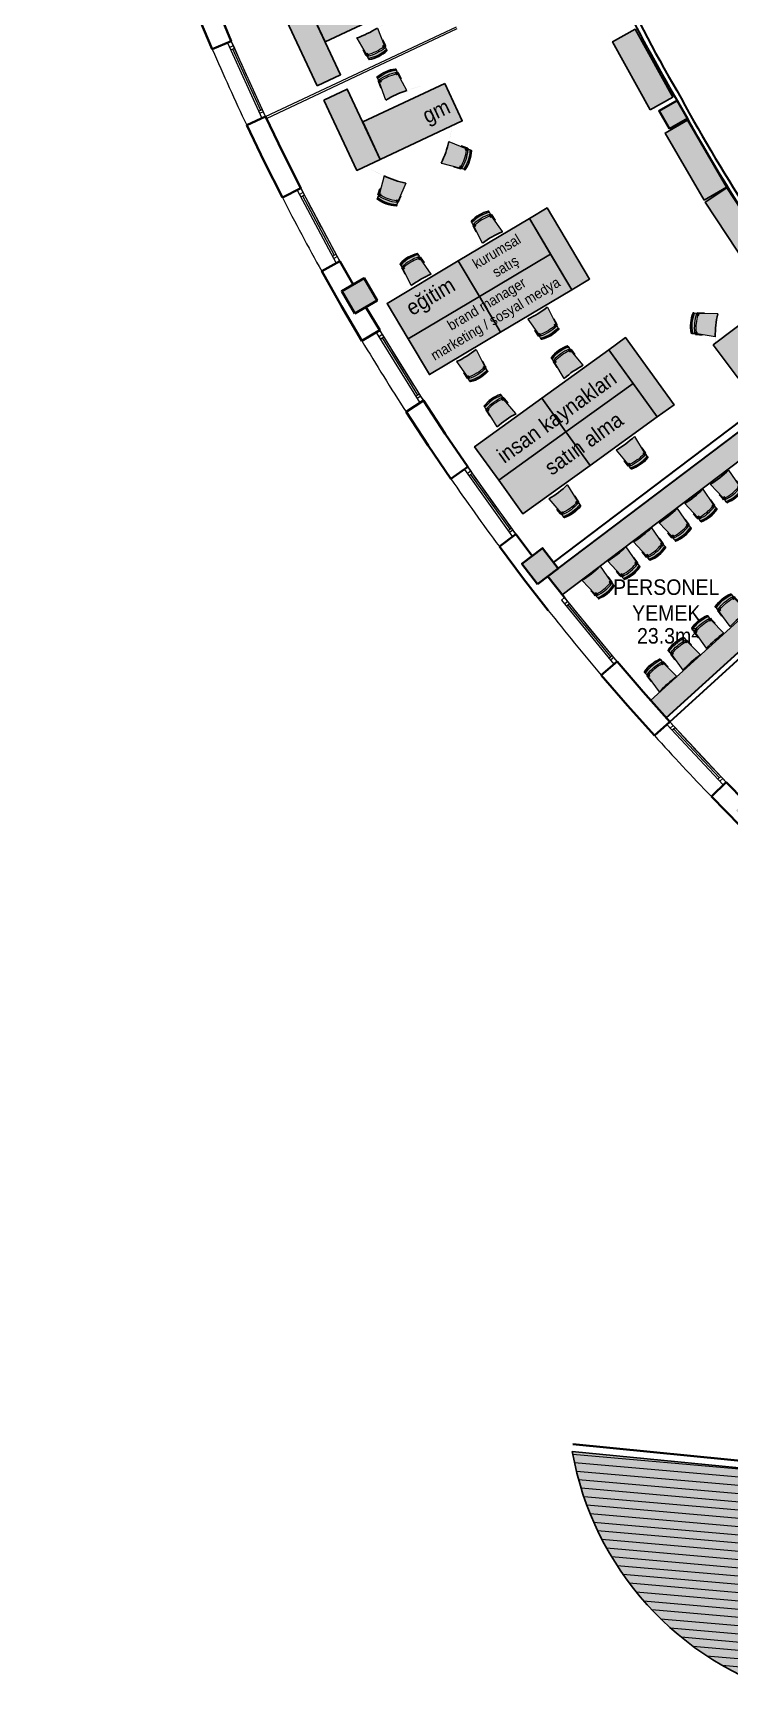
# Model space of a CAD drawing. Header units: millimetres. Extents: x -2729 to 15248, y -12439 to 5292.
# Drawn here: x 1001 to 2346, y -12268 to -9050 of the extents above; entities that cross this region are included whole.
import ezdxf

# ---------------------------------------------------------------- set-up
doc = ezdxf.new("R2010")
doc.units = ezdxf.units.MM
for name, color, linetype, lineweight in [('0_штамп_Ном_пера__80', 7, 'Continuous', 13), ('CAM', 155, 'Continuous', 15), ('DUVAR', 7, 'Continuous', 30), ('DUVAR 2_Ном_пера__60', 7, 'Continuous', 35), ('kolon_Ном_пера__60', 7, 'Continuous', 35), ('pencere_Ном_пера__80', 7, 'Continuous', 13)]:
    doc.layers.add(name, color=color, linetype=linetype, lineweight=lineweight)
doc.layers.add('MOBILYA', color=31, linetype='Continuous')
doc.layers.add('tefris', color=39, linetype='Continuous')
doc.styles.add('Мой Ариал', font='arial.ttf', dxfattribs={"width": 0.9})

# ---------------------------------------------------------------- blocks, each defined once
blk = doc.blocks.new('werthweh')
at = {"layer": 'tefris'}
h = blk.add_hatch(color=33, dxfattribs=at)
h.set_gradient(color1=(172, 159, 128), one_color=1, tint=1, name='CYLINDER')
edge = h.paths.add_edge_path()
edge.add_arc((3074.963479945199, 2907.706757010726), 1.000000000322502, 135.9198651219342, 209.0851883190068, ccw=False)
edge.add_line((3074.245112409204, 2908.40242078287), (3074.607665794523, 2908.775921569359))
edge.add_arc((3075.08507538859, 2908.313616648635), 0.6645643386708584, 135.9208749033025, 190.4980348977033)
edge.add_arc((3075.876435349044, 2908.437709668001), 1.465455549507305, 189.6311548908907, 216.7881603447243)
edge.add_arc((3131.601697050406, 2939.381490993477), 65.19265888915255, 209.2166267770967, 226.0513048660129)
edge.add_arc((3131.814921519279, 2939.175012697521), 65.19265889155162, 225.7904450153103, 242.6251231029097)
edge.add_arc((3102.678083287218, 2882.484034116503), 1.465455549671043, 235.0535896590864, 262.2105938187545)
edge.add_arc((3102.579487946735, 2881.689094732389), 0.6645643387304098, 261.3437119697361, 310.8879991276033)
edge.add_line((3103.014500121208, 2881.186690345095), (3102.692940090406, 2880.85462413371))
edge.add_arc((3101.974560293133, 2881.550275244649), 1.000000000639786, 242.75657152385412, 315.9208749672316, ccw=False)
edge.add_arc((3131.814921516385, 2939.1750127), 65.89265889140889, 225.7904451112644, 242.6251231022774, ccw=False)
edge.add_arc((3131.59940757435, 2939.383708032961), 65.89265888954323, 209.2166269307797, 226.0513049567278, ccw=False)
edge = h.paths.add_edge_path()
edge.add_ellipse((3209.650204902602, 2928.864554595355), major_axis=(-118.5714304107026, 67.18162519085979), ratio=0.4041072946590581, start_angle=46.37594376438021, end_angle=65.98905813693194)
edge.add_line((3136.602816991131, 2912.432165607031), (3110.312035887108, 2889.153905768165))
edge.add_line((3110.31203588689, 2889.153905768332), (3108.156896497069, 2891.240859101002))
edge.add_line((3108.156896498142, 2891.240859101214), (3106.556898943162, 2889.588585568839))
edge.add_arc((3149.815568538937, 2957.979411833838), 80.92352941115409, 214.155983761245, 237.6857661215534, ccw=False)
edge.add_line((3082.850365657447, 2912.54507222461), (3084.450363212749, 2914.197345757318))
edge.add_line((3084.450363212818, 2914.197345757544), (3082.295223822996, 2916.284299090214))
edge.add_line((3082.295223823836, 2916.284299090424), (3105.363241263338, 2944.022287008769))
edge.add_arc((3366.282977860762, 3152.490426610633), 333.9731638541579, 218.6239527454665, 219.3951087613593)
edge = h.paths.add_edge_path()
edge.add_arc((3105.662768793749, 2885.358986867364), 0.9999999998522109, -44.08063425837139, 58.30244060203199, ccw=False)
edge.add_line((3106.381130266091, 2884.663316834405), (3103.328303523682, 2881.510746501771))
edge.add_arc((3102.609923727191, 2882.206397612209), 0.9999999997303294, 315.9208749567206, 422.2309168647017)
edge.add_arc((3133.925108341763, 2941.354144676994), 65.92605708649384, 225.7905111407088, 242.0995007133053, ccw=False)
edge.add_arc((3133.709594398466, 2941.562840010133), 65.92605708363632, 209.7422491713375, 226.0512388350273, ccw=False)
edge.add_arc((3075.598843379081, 2908.362879378996), 1.000000000070661, 29.61083271740932, 135.9190590619381)
edge.add_line((3074.880485630215, 2909.058553257179), (3077.933308648033, 2912.211119745079))
edge.add_arc((3078.651688444467, 2911.515468634189), 1.000000000003936, 33.53932524433611, 135.9208749358668, ccw=False)
edge.add_arc((3150.658198421584, 2959.06519790407), 85.28971260177101, 213.4377279427269, 226.0216417953086)
edge.add_arc((3150.873712361185, 2958.856502569679), 85.28971260111754, 225.8201081957324, 238.404021754937)
edge = h.paths.add_edge_path()
edge.add_arc((3131.601697050415, 2939.381490993484), 65.19265888916432, 209.2166267770984, 226.0513048660115, ccw=False)
edge.add_arc((3075.876435348687, 2908.437709667294), 1.46545554879815, 188.1927807105479, 216.7881603309657, ccw=False)
edge.add_arc((3075.085075388967, 2908.313616648809), 0.6645643388196559, 135.9208749366627, 187.3259007134366, ccw=False)
edge.add_line((3074.607665794523, 2908.775921569359), (3074.880463582784, 2909.058530489602))
edge.add_line((3074.880463582784, 2909.058530489602), (3074.880485624161, 2909.058553251125))
edge.add_arc((3075.598843377799, 2908.362879378564), 0.9999999995867733, 29.869738392917327, 135.9190594835396, ccw=False)
edge.add_arc((3133.709594394, 2941.562840014743), 65.92605708385638, 209.7383219667484, 226.0512388406021)
edge.add_arc((3133.925108339655, 2941.35414467888), 65.92605708637612, 225.7905111431648, 242.1034279162774)
edge.add_arc((3102.609923727279, 2882.206397612728), 1.000000000027572, -44.07912506819417, 61.97201178499017, ccw=False)
edge.add_line((3103.328303523682, 2881.510746501771), (3103.014500119811, 2881.186690344628))
edge.add_arc((3102.579487945973, 2881.689094732401), 0.6645643386766952, 264.51585215946847, 310.8879990593118, ccw=False)
edge.add_arc((3102.678083287645, 2882.484034116829), 1.465455550183933, 235.0535896527054, 263.6489706465581, ccw=False)
edge.add_arc((3131.814921519271, 2939.175012697509), 65.19265889153615, 225.7904450153082, 242.6251231029117, ccw=False)
h.paths.add_polyline_path([(3117.495961682261, 2895.514663580959), (3118.486941973532, 2894.555036732847), (3110.568087234714, 2887.09620402885), (3109.407627563312, 2888.219948131278), (3110.31203588689, 2889.153905768332)], flags=17)
h.paths.add_polyline_path([(3087.430830770724, 2924.628569369356), (3088.421811061766, 2923.668942521012), (3082.295223823836, 2916.284299090424), (3081.390815499792, 2915.350341452903), (3080.230355828156, 2916.474085554864)], flags=17)
h.paths.add_polyline_path([(3079.999513277638, 2913.913581859706), (3078.839053606237, 2915.037325961202), (3080.230355828156, 2916.474085554864), (3081.390815499792, 2915.350341452903)], flags=17)
h.paths.add_polyline_path([(3109.407627563312, 2888.219948131278), (3110.568087234714, 2887.09620402885), (3109.176785012329, 2885.659444435884), (3108.016325340461, 2886.783188537382)], flags=17)
edge = h.paths.add_edge_path()
edge.add_line((3106.489606700458, 2889.375344498934), (3108.572908110538, 2887.357956277358))
edge.add_line((3108.572908110538, 2887.357956277358), (3106.662428913026, 2885.385056880456))
edge.add_arc((3105.662768793596, 2885.358986867037), 0.9999999999895637, 1.493870990475127, 58.5032485309781)
edge.add_arc((3150.873712375544, 2958.85650254446), 85.2897125873838, 237.04131516381898, 238.401667317626, ccw=False)
edge.add_line((3104.473196922889, 2887.293053501206), (3106.489606700459, 2889.375344498934))
h = blk.add_hatch(color=33, dxfattribs=at)
h.set_gradient(color1=(172, 159, 128), one_color=1, tint=1, name='CYLINDER')
h.paths.add_polyline_path([(3084.378525233914, 2914.266910869083), (3082.639397456166, 2912.470961377177), (3080.556096047251, 2914.48834960015), (3082.295223823836, 2916.284299090424)])
h.paths.add_polyline_path([(3080.556096047251, 2914.48834960015), (3082.639397456166, 2912.470961377177), (3080.622987678595, 2910.38867038038, -0.0059357249099136), (3079.487126840599, 2912.065052738332, 0.254011277546088), (3078.645616849041, 2912.515450201617)])
h.paths.add_polyline_path([(3110.31203588689, 2889.153905768332), (3108.572908110538, 2887.357956277358), (3106.489606700458, 2889.375344498934), (3108.228734477278, 2891.171293990607)])
at = {"layer": 'tefris', "color": 250, "lineweight": 9}
for p, q in [((3105.201957106093, 2943.89478611815), (3082.295223826507, 2916.284299090612)), ((3074.880463584571, 2909.058530490202), (3074.245100150561, 2908.402408122237)), ((3074.880463584571, 2909.058530490202), (3077.933308649825, 2912.211119746213)), ((3074.880463584571, 2909.058530490202), (3077.933308649825, 2912.211119746213)), ((3082.295223826507, 2916.284299090612), (3078.645616851137, 2912.515450202613)), ((3078.839053608769, 2915.037325962233), (3080.230355829217, 2916.474085556069)), ((3078.839053608769, 2915.037325962233), (3079.999513279859, 2913.913581860421)), ((3080.230355829217, 2916.474085556069), (3087.430830772392, 2924.628569371013)), ((3080.230355829217, 2916.474085556069), (3081.390815502146, 2915.35034145281)), ((3082.639397458903, 2912.470961378327), (3080.55609604831, 2914.488349600613)), ((3080.669465022848, 2910.436666256242), (3084.378525236094, 2914.266910869295)), ((3084.450363214976, 2914.197345758908), (3082.295223826507, 2916.284299090612)), ((3082.850365660987, 2912.545072225707), (3084.450363214976, 2914.197345758908)), ((3087.430830772392, 2924.628569371013), (3088.421811064296, 2923.668942521589)), ((3136.838648446657, 2912.640974385538), (3110.312035889456, 2889.153905768988)), ((3103.328303525745, 2881.510746501984), (3102.692940092204, 2880.854624133162)), ((3103.328303525745, 2881.510746501984), (3106.38114859104, 2884.663335758036)), ((3103.328303525745, 2881.510746501984), (3106.38114859104, 2884.663335758036)), ((3104.519674267669, 2887.341049376324), (3108.22873447999, 2891.17129399043)), ((3108.572908112855, 2887.35795627729), (3106.489606702423, 2889.375344499744)), ((3106.556898945484, 2889.588585569274), (3108.156896500693, 2891.240859101056)), ((3110.312035889456, 2889.153905768988), (3106.662428915254, 2885.385056880188)), ((3109.176785013898, 2885.659444436984), (3108.016325344056, 2886.783188538079)), ((3110.312035889456, 2889.153905768988), (3108.156896500693, 2891.240859101056)), ((3109.176785013898, 2885.659444436984), (3110.568087237272, 2887.096204028488)), ((3110.568087237272, 2887.096204028488), (3109.407627565014, 2888.219948131102)), ((3110.568087237272, 2887.096204028488), (3118.486941976303, 2894.555036732775)), ((3118.486941976303, 2894.555036732775), (3117.49596168452, 2895.514663582326))]:
    blk.add_line(p, q, dxfattribs=at)
for centre, radius, start, end in [((3107.510810516947, 2941.979271581456), 3, 136.3315956124872, 140.3195802875353), ((3074.963479946792, 2907.706757011299), 1, 135.9208749458433, 209.0851779133031), ((3131.599407578018, 2939.383708033319), 65.89265889045396, 209.2166267595225, 226.0513048900678), ((3075.085075391878, 2908.313616648886), 0.6645643387296895, 140.9537506679857, 187.3258982091408), ((3075.876435350207, 2908.437709669726), 1.465455548318734, 188.1927796162741, 216.7881602468465), ((3131.601697054548, 2939.381490993586), 65.19265889045396, 209.2166267595225, 226.0513048900678), ((3075.598843380883, 2908.362879379349), 1, 29.61083361709276, 135.9208749458433), ((3133.709594400749, 2941.56284001241), 65.92605708526092, 209.7422491520582, 226.0512388026402), ((3078.651688446715, 2911.515468635287), 1, 33.33849894069846, 135.9208749458433), ((3150.658198423319, 2959.065197904264), 85.28971260092196, 213.4400825717848, 226.0216417446789), ((3149.815568541346, 2957.979411834905), 80.92352941175771, 214.1559837553538, 237.6857661175508), ((3150.873712364109, 2958.856502569352), 85.28971260092196, 225.8201081412654, 238.4016673079449), ((3131.814921517761, 2939.175012699334), 65.89265889045396, 225.7904450189759, 242.6251231087378), ((3131.814921517761, 2939.175012699334), 65.19265889045396, 225.7904450189759, 242.6251231087378), ((3133.925108340076, 2941.354144678664), 65.92605708526092, 225.7905110805637, 242.0995007247601), ((3101.974560295382, 2881.550275244829), 1, 242.7565719802266, 315.9208749458434), ((3102.678083292972, 2882.484034114922), 1.465455548318734, 235.0535896366317, 263.6489702812406), ((3102.579487948534, 2881.689094732097), 0.6645643387296895, 264.5158516753202, 310.8879992007007), ((3102.609923729392, 2882.206397612795), 1, 315.9208749458434, 62.23091626661753), ((3105.662768795224, 2885.358986868734), 1, 315.9208749458434, 58.50325093625437)]:
    blk.add_arc(centre, radius, start, end, dxfattribs=at)
at = {"layer": 'tefris'}
blk.add_arc((3253.509485701989, 3061.137188825556), 188.8470544351489, 218.3166343154709, 231.8439089461342, dxfattribs=at)
blk = doc.blocks.new('ryyryr')
h = blk.add_hatch(color=256)
h.dxf.hatch_style = 1
h.set_gradient(color1=(127, 95, 63), color2=(226, 212, 197), one_color=1, tint=0.8299999833106995, name='SPHERICAL')
h.paths.add_polyline_path([(1080.193665658878, 4809.553351685255), (1087.210444760196, 4760.04815184682), (1235.726044275499, 4781.098489150775), (1228.709265174181, 4830.603688989209)])
h = blk.add_hatch(color=256)
h.dxf.hatch_style = 1
h.set_gradient(color1=(127, 95, 63), color2=(226, 212, 197), one_color=1, tint=0.8299999833106995, name='SPHERICAL')
h.paths.add_polyline_path([(1181.086789182903, 4596.530507329219), (1260.295108924398, 4607.757353891328), (1235.726044275499, 4781.098489150775), (1156.517724534004, 4769.871642588667)])
at = {"layer": 'MOBILYA', "color": 7}
for points in [[(1080.193665658878, 4809.553351685255), (1087.210444760196, 4760.04815184682), (1235.726044275499, 4781.098489150775), (1228.709265174181, 4830.603688989209)], [(1181.086789182903, 4596.530507329219), (1260.295108924398, 4607.757353891328), (1235.726044275499, 4781.098489150775), (1156.517724534004, 4769.871642588667)]]:
    blk.add_lwpolyline(points, close=True, dxfattribs=at)
at = {"color": 183, "rotation": 323.4731526087931}
blk.add_blockref('werthweh', (-3101.893238153521, 4192.010121638296), dxfattribs=at)
blk = doc.blocks.new('heeegg')
h = blk.add_hatch(color=256)
h.dxf.hatch_style = 1
h.set_gradient(color1=(127, 95, 63), color2=(226, 212, 197), one_color=1, tint=0.8299999833106995, name='SPHERICAL')
h.paths.add_polyline_path([(1215.162712062876, 4663.605136683513), (1375.162712062876, 4663.605136683513), (1375.162712062876, 4743.605136683513), (1215.162712062876, 4743.605136683513)])
h = blk.add_hatch(color=256)
h.dxf.hatch_style = 1
h.set_gradient(color1=(127, 95, 63), color2=(226, 212, 197), one_color=1, tint=0.8299999833106995, name='SPHERICAL')
h.paths.add_polyline_path([(1375.162712062876, 4663.605136683513), (1535.162712062876, 4663.605136683513), (1535.162712062876, 4743.605136683513), (1375.162712062876, 4743.605136683513)])
h = blk.add_hatch(color=256)
h.dxf.hatch_style = 1
h.set_gradient(color1=(127, 95, 63), color2=(226, 212, 197), one_color=1, tint=0.8299999833106995, name='SPHERICAL')
h.paths.add_polyline_path([(1215.162712062876, 4583.605136683513), (1375.162712062876, 4583.605136683513), (1375.162712062876, 4663.605136683513), (1215.162712062876, 4663.605136683513)])
h = blk.add_hatch(color=256)
h.dxf.hatch_style = 1
h.set_gradient(color1=(127, 95, 63), color2=(226, 212, 197), one_color=1, tint=0.8299999833106995, name='SPHERICAL')
h.paths.add_polyline_path([(1375.162712062876, 4583.605136683513), (1535.162712062876, 4583.605136683513), (1535.162712062876, 4663.605136683513), (1375.162712062876, 4663.605136683513)])
at = {"layer": 'MOBILYA', "color": 7}
for points in [[(1215.162712062876, 4663.605136683513), (1375.162712062876, 4663.605136683513), (1375.162712062876, 4743.605136683513), (1215.162712062876, 4743.605136683513)], [(1375.162712062876, 4663.605136683513), (1535.162712062876, 4663.605136683513), (1535.162712062876, 4743.605136683513), (1375.162712062876, 4743.605136683513)], [(1215.162712062876, 4583.605136683513), (1375.162712062876, 4583.605136683513), (1375.162712062876, 4663.605136683513), (1215.162712062876, 4663.605136683513)], [(1375.162712062876, 4583.605136683513), (1535.162712062876, 4583.605136683513), (1535.162712062876, 4663.605136683513), (1375.162712062876, 4663.605136683513)]]:
    blk.add_lwpolyline(points, close=True, dxfattribs=at)
at = {"color": 183, "xscale": -1, "rotation": 136.0758518703149}
for p in [(1078.602694038082, 9023.026295471715), (1238.602694038082, 9023.026295471715)]:
    blk.add_blockref('werthweh', p, dxfattribs=at)
at = {"color": 183, "rotation": 43.92414812968514}
for p in [(1078.602694038082, 304.1839778953108), (1238.602694038082, 304.1839778953108)]:
    blk.add_blockref('werthweh', p, dxfattribs=at)
blk = doc.blocks.new('eryheryhea')
h = blk.add_hatch(color=256)
h.dxf.hatch_style = 1
h.set_gradient(color1=(127, 95, 63), color2=(226, 212, 197), one_color=1, tint=0.8299999833106995, name='SPHERICAL')
h.paths.add_polyline_path([(1531.552089196725, 2749.329281108938), (1394.11420324091, 2667.409640582405), (1435.074023504176, 2598.690697604497), (1572.511909459991, 2680.61033813103)])
at = {"layer": 'MOBILYA', "color": 7}
blk.add_lwpolyline([(1531.552089196725, 2749.329281108938), (1394.11420324091, 2667.409640582405), (1435.074023504176, 2598.690697604497), (1572.511909459991, 2680.61033813103)], close=True, dxfattribs=at)
at = {"color": 183, "rotation": 254.7211390687527}
blk.add_blockref('werthweh', (-542.1986783417371, 6495.213935892201), dxfattribs=at)

msp = doc.modelspace()

# ---------------------------------------------------------------- hatches: boundary and pattern name
h = msp.add_hatch(color=7)
h.paths.add_polyline_path([(1007.350191767643, -7811.444956453735), (1056.922364646084, -7804.918656177288), (1050.396064371478, -7755.34648329699), (1000.823891493051, -7761.872783573431)])
h.paths.add_polyline_path([(1556.948689931315, -7734.045812904573), (1596.606428234106, -7728.824772609404), (1591.385387927116, -7689.167034313923), (1551.72764963892, -7694.388074609094)])
h.paths.add_polyline_path([(1133.686679382251, -8429.819124634872), (1181.98290232634, -8416.878190795738), (1169.041968490822, -8368.581967850761), (1120.745745532196, -8381.522901689888)])
h.paths.add_polyline_path([(1339.656366351697, -9026.41279542078), (1385.850277603702, -9007.27865098531), (1366.716133174657, -8961.084739740587), (1320.522221922594, -8980.21888417597)])
h.paths.add_polyline_path([(1621.735054260232, -9591.018085694639), (1665.036263181881, -9566.018121178056), (1640.036298663497, -9522.716912261834), (1596.735089741818, -9547.716876778399)])
h.paths.add_polyline_path([(1975.09629855293, -10113.97444240205), (2014.763909457597, -10083.5364141291), (1984.325881182853, -10043.86880323258), (1944.65827027817, -10074.30683150462)])
h.paths.add_polyline_path([(2393.693990333744, -10586.33393728817), (2429.049279398674, -10550.97864836239), (2393.693990464697, -10515.62335930383), (2358.33870141432, -10550.97864823052)])
h.paths.add_polyline_path([(2870.365807036021, -11000.01436843431), (2900.803835456285, -10960.34675765056), (2861.13622466799, -10929.90872923028), (2830.698196247741, -10969.57634001403)])
h.paths.add_polyline_path([(3396.955761770452, -11347.93754895867), (3434.455708788167, -11282.98573572444), (3391.154499968364, -11257.98577104689), (3353.654552950636, -11322.93758428114)])
h = msp.add_hatch(color=7)
h.paths.add_polyline_path([(3595.76504277506, -9377.179387580996), (3624.049313961139, -9348.895116394964), (3595.76504277506, -9320.61084520885), (3567.480771589007, -9348.895116394964)])
h.paths.add_polyline_path([(3100.799787086489, -9872.157095437105), (3129.084018280203, -9843.872864243318), (3100.799787086489, -9815.588633049605), (3072.515555892747, -9843.872864243318)])
h.paths.add_polyline_path([(2769.37149093572, -9498.203309583634), (2801.105579615814, -9473.852886906961), (2776.755156929077, -9442.11879823412), (2745.021068263533, -9466.4692209118)])
h.paths.add_polyline_path([(2531.365822335265, -9680.831482385443), (2563.09991101536, -9656.481059708676), (2538.749488328609, -9624.74697103585), (2507.015399663079, -9649.097393713526)])
h.paths.add_polyline_path([(2489.589373533901, -9084.188676718048), (2524.230340621751, -9064.188705040026), (2504.230368954649, -9029.547737944906), (2469.589401852219, -9049.547709622026)])
h.paths.add_polyline_path([(2229.782116453218, -9234.18846653513), (2264.423083555648, -9214.18849485711), (2244.423111873966, -9179.547527761983), (2209.782144786131, -9199.547499439102)])
h.paths.add_polyline_path([(1989.077113091709, -8752.001970833348), (2026.032242064244, -8736.69465521554), (2010.724926448219, -8699.739526248448), (1973.769797475684, -8715.046841865338)])
h.paths.add_polyline_path([(2266.240584474751, -8637.197101991549), (2303.195713447229, -8621.889786373751), (2287.888397831233, -8584.934657406659), (2250.933268858698, -8600.241973024558)])
h = msp.add_hatch(color=256)
h.dxf.hatch_style = 1
h.set_gradient(color1=(127, 95, 63), color2=(226, 212, 197), one_color=1, tint=0.8299999833106995, name='SPHERICAL')
h.paths.add_polyline_path([(2192.890163010065, -9197.321835287745), (2236.597251096357, -9173.038292485733), (2163.74662269032, -9041.917028226859), (2120.039534604029, -9066.20057102887)])
h = msp.add_hatch(color=256)
h.dxf.hatch_style = 1
h.set_gradient(color1=(127, 95, 63), color2=(226, 212, 197), one_color=1, tint=0.8299999833106995, name='SPHERICAL')
h.paths.add_polyline_path([(2296.756645854357, -9372.253911515487), (2339.959660182377, -9347.08449449854), (2264.451409131537, -9217.475451514483), (2221.248394803518, -9242.64486853143)])
h = msp.add_hatch(color=256)
h.dxf.hatch_style = 1
h.set_gradient(color1=(127, 95, 63), color2=(226, 212, 197), one_color=1, tint=0.8299999833106995, name='SPHERICAL')
h.paths.add_polyline_path([(2381.174181227716, -9501.062107831647), (2422.986852248901, -9473.644950027196), (2340.735378835544, -9348.206936963645), (2298.922707814359, -9375.624094768096)])
h = msp.add_hatch(color=256)
h.dxf.hatch_style = 1
h.set_gradient(color1=(127, 95, 63), color2=(226, 212, 197), one_color=1, tint=0.8299999833106995, name='SPHERICAL')
h.paths.add_polyline_path([(2041.093350572036, -9544.945269155627), (2075.45282206099, -9524.465359023994), (1993.533181534457, -9387.02747306818), (1959.173710045503, -9407.507383199812)])
h = msp.add_hatch(color=256)
h.dxf.hatch_style = 1
h.set_gradient(color1=(127, 95, 63), color2=(226, 212, 197), one_color=1, tint=0.8299999833106995, name='SPHERICAL')
h.paths.add_polyline_path([(2206.386105060783, -9790.753408343104), (2238.82778252317, -9767.35388776198), (2145.229700198674, -9637.587177912432), (2112.788022736287, -9660.986698493554)])
h = msp.add_hatch(color=256)
h.dxf.hatch_style = 1
h.set_gradient(color1=(127, 95, 63), color2=(226, 212, 197), one_color=1, tint=0.8299999833106995, name='SPHERICAL')
h.paths.add_polyline_path([(2597.01504165905, -9699.789415671881), (2569.220696477073, -9664.38950053349), (1994.929543835776, -10098.75471834605), (2022.699664428974, -10133.94862184769)])
h = msp.add_hatch(color=256)
h.dxf.hatch_style = 1
h.set_gradient(color1=(127, 95, 63), color2=(226, 212, 197), one_color=1, tint=0.8299999833106995, name='SPHERICAL')
h.paths.add_polyline_path([(2520.665966342228, -10101.41531249542), (2490.375684931295, -10068.13622427023), (2193.70910715957, -10338.15907060287), (2223.651963755809, -10371.75438129591)])
h = msp.add_hatch(color=256)
h.dxf.hatch_style = 1
h.set_gradient(color1=(142, 90, 31), color2=(242, 225, 192), rotation=60.00000000000002, tint=1, name='INVCURVED')
h.paths.add_polyline_path([(2546.144697829918, -11838.43599413343), (2042.046283938907, -11788.56657118978, 0.2878826945191096), (2467.231177614632, -12258.72306051889), (2522.310303535257, -12267.96597297375)])
at = {"lineweight": 0}
h = msp.add_hatch(dxfattribs=at)
h.set_pattern_fill('LINE', color=256, scale=5.000000000000001, angle=-184.9835741553209, style=0)
h.set_pattern_definition([(175.0164258446791, (-3.637978807091713e-12, -12635.68044379394), (-1.379063552210874, -15.81498683903858), [])])
h.paths.add_polyline_path([(2546.144697829918, -11838.43599413343), (2042.046283938907, -11788.56657118978, 0.2878826945191096), (2467.231177614632, -12258.72306051889), (2522.310303535257, -12267.96597297375)])

# ---------------------------------------------------------------- linework, layer by layer
for p, q in [((2597.015041659049, -9699.789415671881), (2022.699664428973, -10133.94862184769)), ((2193.284579161953, -10338.54547158921), (2490.375684931295, -10068.13622427023)), ((2546.144697829918, -11838.43599413343), (2042.046283938907, -11788.56657118978))]:
    msp.add_line(p, q)
msp.add_arc((2629.089504243983, -11685.0111568132), 596.1069252683275, 190.0041512310608, 254.244927273308)
at = {"layer": '0_штамп_Ном_пера__80', "linetype": 'Continuous'}
for radius, start, end in [(4839.928115388186, 203.4200132403598, 205.3299866876302), (4799.928171442791, 207.1700131005018, 209.0799867354254), (4839.928115388186, 207.1700131005018, 209.0799867354254), (4839.928115388186, 210.9200130295534, 212.8299867696524), (4839.928115388186, 214.6700130418185, 216.579987072282), (4839.928115388186, 218.4200132903985, 220.3299869406261), (4839.928115388186, 222.1700130020079, 224.0799867565389)]:
    msp.add_arc((5787.80175890255, -7156.87087978582), radius, start, end, dxfattribs=at)
at = {"layer": 'CAM'}
for p, q in [((1449.344633255589, -9210.42882151394), (1818.558265253753, -9037.06852234404)), ((1451.044711338745, -9214.049558249906), (1819.982031064594, -9040.818998542587))]:
    msp.add_line(p, q, dxfattribs=at)
at = {"layer": 'CAM', "linetype": 'Continuous'}
for p, q in [((1385.858748319817, -9080.004579232487), (1439.510586211745, -9198.416708786366)), ((1521.062608082891, -9363.787849945336), (1582.344097093034, -9478.437451952339)), ((1674.537299924555, -9638.120763377874), (1743.186023292448, -9748.516890642022)), ((1845.625621662951, -9901.828583881717), (1921.347615022849, -10007.49850323704)), ((2033.594946842025, -10153.78207408246), (2116.065956990842, -10254.27329071127)), ((2237.64036190163, -10392.90233045587), (2326.507235326233, -10487.78452554215))]:
    msp.add_line(p, q, dxfattribs=at)
at = {"layer": 'DUVAR', "linetype": 'Continuous'}
for p, q in [((2005.505001968023, -10071.73200297427), (2528.141633582948, -9676.639839162444)), ((2014.763910954071, -10083.53641424205), (2569.220696477073, -9664.389500533493)), ((2223.574758139828, -10371.82465304791), (2755.812181092133, -9887.387663381633)), ((2230.305933679654, -10379.22000806658), (2762.516858692792, -9894.807136550067))]:
    msp.add_line(p, q, dxfattribs=at)
for centre, radius, start, end in [((5828.130255317311, -7055.322907690314), 3977.941154943744, 188.7697496240727, 214.9419176444774), ((5342.904525276036, -7373.564679864518), 3577.385524578711, 201.7026539315695, 210.2361280739024), ((5282.05115889408, -7406.27947555077), 3517.3375921336, 206.4902393368184, 210.2749871917755), ((4936.813992636327, -7719.437815764484), 3053.828173181216, 208.4660922101542, 218.4675515200734), ((4850.785850546408, -7783.60030795665), 2955.64797006938, 208.9481847567192, 209.8607120350736), ((4925.147712927082, -7739.045105744066), 3042.321590367515, 209.8911406725553, 214.2296005376478)]:
    msp.add_arc(centre, radius, start, end, dxfattribs=at)
at = {"layer": 'DUVAR 2_Ном_пера__60', "linetype": 'Continuous'}
for p, q in [((1383.311601769248, -9064.690815426431), (1362.873585579651, -9016.795908386579)), ((1383.311601769248, -9064.690815426431), (1346.607019300205, -9080.589530524461)), ((1449.344633021999, -9210.428821030522), (1413.190333300222, -9227.542035982178)), ((1517.519347092656, -9348.673465436403), (1481.933177667695, -9366.938734717682)), ((1592.942718170841, -9489.780667906618), (1557.985085383315, -9509.221846490194)), ((1618.498426718924, -9535.151808373817), (1592.942718170841, -9489.780667906618)), ((1670.01309730409, -9623.270480282232), (1643.498391339202, -9578.453017243657)), ((1670.01309730409, -9623.270480282232), (1635.69772632635, -9643.824089057416)), ((1754.503833737831, -9759.142636915332), (1720.892561827477, -9780.828529020275)), ((1840.139850684263, -9887.305993391252), (1807.242221948746, -9910.05992795195)), ((1933.336150245533, -10017.3612787523), (1901.215167840212, -10041.19902205713)), ((1964.595348336584, -10059.00857349718), (1933.336150245533, -10017.3612787523)), ((2027.171098453949, -10139.64936415902), (1995.033376669536, -10098.67618433731)), ((2128.673880191225, -10263.33086155032), (2098.180734287303, -10289.21837917814)), ((2230.305944045303, -10379.22001953429), (2200.659743495791, -10406.07329324366)), ((2339.680557505515, -10495.99810579262), (2310.945824421618, -10523.82454342191)), ((2376.108391635204, -10533.20895805789), (2339.680557505515, -10495.99810579262)), ((2548.345377572862, -11824.58536249463), (2043.424547314915, -11774.63457958533))]:
    msp.add_line(p, q, dxfattribs=at)
at = {"layer": 'DUVAR 2_Ном_пера__60', "linetype": 'Continuous', "flags": 128}
for points in [[(1287.128338947, -8936.995293688748), (1316.291234274405, -9009.03118338475), (1346.607019300205, -9080.589530524461)], [(1413.190333300222, -9227.542035982178), (1447.002161226711, -9297.516346697374), (1481.933177667695, -9366.938734717682)], [(1517.519347092656, -9348.673465436403), (1482.877020610477, -9279.824823879331), (1449.344633021999, -9210.428821030522)], [(1557.985085383315, -9509.221846490194), (1596.301058486376, -9576.83493748387), (1635.69772632635, -9643.824089057416)], [(1720.892561827477, -9780.828529020275), (1763.548605239743, -9845.790870653964), (1807.242221948746, -9910.05992795195)], [(1840.139850684263, -9887.305993391252), (1796.80734312563, -9823.568092470594), (1754.503833737831, -9759.142636915332)], [(1901.215167840212, -10041.19902205713), (1948.02862180024, -10103.23243561296), (1995.832084559657, -10164.50618866497)], [(2230.305944045303, -10379.22001953429), (2179.024686577493, -10321.68343240795), (2128.673880191225, -10263.33086155032)], [(2098.180734287303, -10289.21837917814), (2148.951136405897, -10348.0572280562), (2200.659743495791, -10406.07329324366)], [(2310.945824421618, -10523.82454342191), (2366.700070717528, -10580.46072106928), (2423.37676848193, -10636.17377635657)]]:
    msp.add_lwpolyline(points, dxfattribs=at)
at = {"layer": 'kolon_Ном_пера__60', "linetype": 'Continuous', "flags": 128}
for points in [[(2229.782116453218, -9234.18846653513), (2264.423083555648, -9214.18849485711), (2244.423111873966, -9179.547527761983), (2209.782144786131, -9199.547499439102)], [(1621.735054260232, -9591.018085694639), (1665.036263181881, -9566.018121178056), (1640.036298663497, -9522.716912261834), (1596.735089741818, -9547.716876778399)], [(1975.09629855293, -10113.97444240205), (2014.763909457597, -10083.5364141291), (1984.325881182853, -10043.86880323258), (1944.65827027817, -10074.30683150462)]]:
    msp.add_lwpolyline(points, close=True, dxfattribs=at)
at = {"layer": 'MOBILYA', "color": 7}
for points in [[(2192.890163010065, -9197.321835287745), (2236.597251096357, -9173.038292485733), (2163.74662269032, -9041.917028226859), (2120.039534604029, -9066.20057102887)], [(2296.756645854357, -9372.253911515487), (2339.959660182377, -9347.08449449854), (2264.451409131537, -9217.475451514483), (2221.248394803518, -9242.64486853143)], [(2381.174181227716, -9501.062107831647), (2422.986852248901, -9473.644950027196), (2340.735378835544, -9348.206936963645), (2298.922707814359, -9375.624094768096)], [(2041.093350572036, -9544.945269155627), (2075.45282206099, -9524.465359023994), (1993.533181534457, -9387.02747306818), (1959.173710045503, -9407.507383199812)], [(2206.386105060783, -9790.753408343104), (2238.82778252317, -9767.35388776198), (2145.229700198674, -9637.587177912432), (2112.788022736287, -9660.986698493554)]]:
    msp.add_lwpolyline(points, close=True, dxfattribs=at)
at = {"layer": 'pencere_Ном_пера__80', "linetype": 'Continuous'}
for p, q in [((1383.311601769248, -9064.690815425529), (1376.024701494981, -9067.992466988353)), ((1376.024701494981, -9067.992466988353), (1442.057732747747, -9213.73047259334)), ((1387.438666232553, -9073.79944077652), (1380.151765943733, -9077.101092339353)), ((1449.344633036551, -9210.428821030515), (1383.311601769248, -9064.690815425529)), ((1382.2152981754, -9081.65540501441), (1389.502198449652, -9078.353753451584)), ((1435.867136067343, -9200.067534567292), (1443.154036356148, -9196.765883004453)), ((1445.217568573247, -9201.3201956795), (1437.930668298995, -9204.621847243243)), ((1442.057732747747, -9213.73047259334), (1449.344633036551, -9210.428821030515)), ((1517.519347107208, -9348.673465436403), (1510.463986975937, -9352.444633991063)), ((1510.463986975937, -9352.444633991063), (1585.887358068703, -9493.551836461287)), ((1522.233307801445, -9357.492665591431), (1515.177947670159, -9361.263834145195)), ((1592.942718185393, -9489.780667907527), (1517.519347107208, -9348.673465436403)), ((1517.53492802451, -9365.67343422267), (1524.590288141273, -9361.902265667994)), ((1578.816417020101, -9480.323036229689), (1585.871777151387, -9476.551867675922)), ((1588.228757491215, -9480.961467752488), (1581.173397374481, -9484.73263630716)), ((1585.887358068703, -9493.551836461287), (1592.942718185393, -9489.780667907527)), ((1670.01309730409, -9623.270480282232), (1663.21948946462, -9627.495017105473)), ((1663.21948946462, -9627.495017105473), (1747.710225927465, -9763.367173737766)), ((1675.293768335755, -9631.762490072426), (1668.500160496242, -9635.987026894858)), ((1754.503833752383, -9759.142636915332), (1670.01309730409, -9623.270480282232)), ((1671.140496012081, -9640.233031789052), (1677.934103837029, -9636.00849496661)), ((1739.789219379974, -9750.629159053291), (1746.582827219445, -9746.40462223086)), ((1749.223162720718, -9750.65062712504), (1742.429554895799, -9754.875163948382)), ((1747.710225927465, -9763.367173737766), (1754.503833752383, -9759.142636915332)), ((1840.139850713367, -9887.305993390342), (1833.637086440281, -9891.96580836638)), ((1833.637086440281, -9891.96580836638), (1926.833385957925, -10022.02109372751)), ((1845.964619427741, -9895.434448725273), (1839.461855169235, -9900.0942637013)), ((1933.336150230982, -10017.36127875138), (1840.139850713367, -9887.305993390342)), ((1842.374239519147, -9904.158491369271), (1848.877003792204, -9899.49867639324)), ((1918.09623287903, -10009.82841072461), (1924.598997152101, -10005.16859574851)), ((1927.511381516564, -10009.23282341646), (1921.008617243522, -10013.8926383925)), ((1926.833385957925, -10022.02109372751), (1933.336150230982, -10017.36127875138)), ((2027.171098483053, -10139.64936415902), (2020.987023612539, -10144.72450324512)), ((2020.987023612539, -10144.72450324512), (2122.489805349844, -10268.40600063469)), ((2128.673880220329, -10263.33086154851), (2027.171098483053, -10139.64936415902)), ((2033.515022350704, -10147.37945774531), (2027.330947480234, -10152.45459683232)), ((2030.502909399507, -10156.31964362549), (2036.686984269992, -10151.24450453932)), ((2112.97391956289, -10256.81086025439), (2119.15799443336, -10251.7357211682)), ((2122.329956352678, -10255.60076796231), (2116.145881482164, -10260.6759070484)), ((2122.489805349844, -10268.40600063469), (2128.673880220329, -10263.33086154851)), ((2230.305944045333, -10379.22001953337), (2224.467039736915, -10384.68875020531)), ((2224.467039736915, -10384.68875020531), (2333.84165316798, -10501.46683646453)), ((2339.680557490964, -10495.99810579262), (2230.305944045333, -10379.22001953337)), ((2237.141857385675, -10386.51864992433), (2231.302953077272, -10391.98738059626)), ((2234.720909740161, -10395.63669579178), (2240.559814063144, -10390.16796511986)), ((2323.587783164748, -10490.51889087805), (2329.426687473136, -10485.05016020614)), ((2332.84464415062, -10488.69947540165), (2327.005739827636, -10494.16820607357)), ((2333.84165316798, -10501.46683646453), (2339.680557490964, -10495.99810579262))]:
    msp.add_line(p, q, dxfattribs=at)
for start, end in [(203.4200132403598, 205.3299866876302), (210.9200130295534, 212.8299867696524), (214.6700130418185, 216.579987072282), (218.4200132903985, 220.3299869406261), (222.1700130020079, 224.0799867565389)]:
    msp.add_arc((5787.80175890255, -7156.87087978582), 4799.928171442791, start, end, dxfattribs=at)

# ---------------------------------------------------------------- block references
at = {"color": 6}
for name, p, rotation in [('ryyryr', (6463.777712439366, -8770.559446073785), 107.0846336293572), ('heeegg', (656.1868920803281, -4848.09055447835), 210.7969909390676), ('eryheryhea', (3583.857046953171, -6814.923116764598), 186.2908155936011), ('heeegg', (416.9818736735613, -5232.63508975464), 215.802143297549)]:
    msp.add_blockref(name, p, dxfattribs=dict(at, rotation=rotation))
at = {"color": 6, "xscale": -1, "rotation": 123.2191644124821}
msp.add_blockref('ryyryr', (4994.001435579938, -5640.30736412407), dxfattribs=at)
at = {"color": 183}
for p, rotation in [((5780.448755500145, -10842.68963971669), 115.4013565504503), ((-1915.657454362963, -9006.25894890148), 308.662295274658), ((4853.357699833385, -13361.18630171272), 83.01317435983673), ((4803.750600115705, -13398.26726709207), 83.01317435983673), ((4754.143500398029, -13435.34823247143), 83.01317435983673), ((4704.536400680469, -13472.42919785094), 83.01317435983673), ((4654.929300962791, -13509.5101632303), 83.01317435983673), ((4605.322201245113, -13546.59112860966), 83.01317435983673)]:
    msp.add_blockref('werthweh', p, dxfattribs=dict(at, rotation=rotation))
at = {"color": 183, "xscale": -1}
for p, rotation in [((465.3702441198488, -13430.10135060117), 296.4130262623973), ((-565.9126980673053, -7061.474492810456), 176.379736010782), ((-611.4913718445043, -7103.408331563614), 176.379736010782), ((-657.0700456215745, -7145.342170316918), 176.379736010782), ((-702.6487193986449, -7187.276009070225), 176.379736010782)]:
    msp.add_blockref('werthweh', p, dxfattribs=dict(at, rotation=rotation))

# ---------------------------------------------------------------- texts
at = {"lineweight": 40, "ltscale": 0.005, "attachment_point": 8, "style": 'Мой Ариал'}
for s, insert, char_height, rotation in [('gm', (1789.338105549944, -9221.629590825327), 30, 25.151899020919583), ('kurumsal\\Psatış', (1921.146565788516, -9513.54526098899), 20, 30.796990939067484), ('brand manager\\Pmarketing / sosyal medya', (1901.706272351605, -9614.66575812094), 20, 30.796990939067484), ('eğitim', (1780.338603967945, -9578.179687081969), 30, 30.796990939067484), ('insan kaynakları', (2026.486388662707, -9809.234227170875), 30, 35.802143297549094), ('satın alma', (2073.268820523115, -9854.305540690522), 30, 35.802143297549094)]:
    msp.add_mtext(s, dxfattribs=dict(at, insert=insert, char_height=char_height, rotation=rotation))
at = {"lineweight": 40, "ltscale": 0.005, "char_height": 30, "attachment_point": 8, "style": 'Мой Ариал'}
for s, insert in [('PERSONEL\\PYEMEK', (2223.677437836286, -10184.41558552706)), ('23.3m²', (2225.838875300944, -10228.82865586976))]:
    msp.add_mtext(s, dxfattribs=dict(at, insert=insert))

doc.saveas('drawing.dxf')
